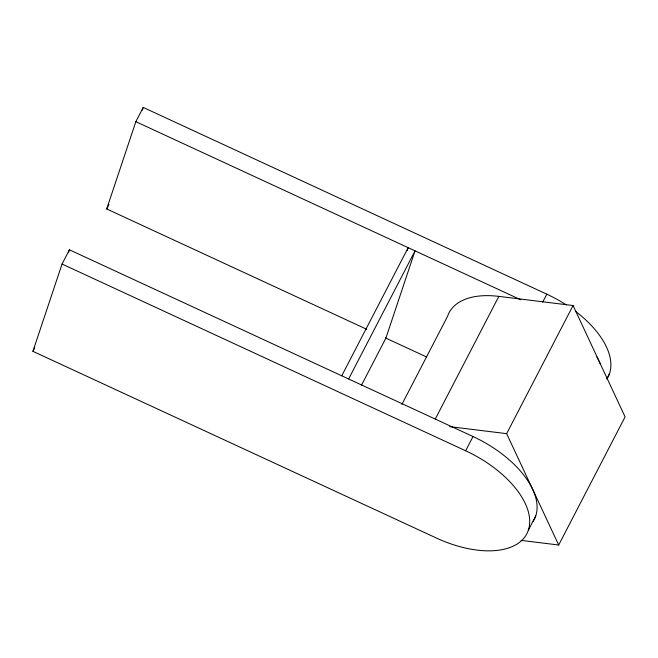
<?xml version="1.0" encoding="UTF-8"?>
<svg xmlns="http://www.w3.org/2000/svg" width="658" height="658" viewBox="0 0 658 658"><rect width="100%" height="100%" fill="white"/><g stroke="black" fill="none" stroke-linecap="round" stroke-linejoin="round"><path stroke-width="0.99" d="M535.735 515.946L528.349 530.183A85.367 45.616 27.4 0 1 436.493 538.071L32.9 351.323L62.058 264.031L69.435 249.793L473.028 436.542A85.367 45.616 27.4 0 1 533.169 521.342M68.465 252.705L69.435 249.793M366.745 329.288L106.695 208.956L135.852 121.664L143.23 107.427L546.823 294.175A85.367 45.616 27.4 0 1 566.324 304.917M142.26 110.338L143.23 107.427M407.195 250.583L408.166 247.671L341.749 375.8M32.9 351.323L34.742 347.761M106.695 208.956L108.998 204.506M348.625 378.975L415.042 250.846L385.884 338.138L361.39 385.391M401.89 404.44L447.58 316.301A85.367 45.616 27.4 0 1 498.846 296.38L573.069 305.526L625.1 416.884L558.683 545.013L521.07 540.374M435.259 419.056L498.846 296.38M528.349 530.183A85.367 45.616 27.4 0 0 465.65 450.779L473.028 436.542M542.669 302.186L546.823 294.175M558.683 545.013L506.652 433.655L573.069 305.526M606.758 378.918L609.53 373.579M449.718 426.639L506.652 433.655M135.852 121.664L520.799 299.785M385.391 337.908L426.4 356.891M62.058 264.031L465.65 450.779M575.701 311.497A85.367 45.616 27.4 0 1 607.482 378.12M596.872 356.907A85.367 45.616 27.4 0 1 600.335 364.088"/></g></svg>
